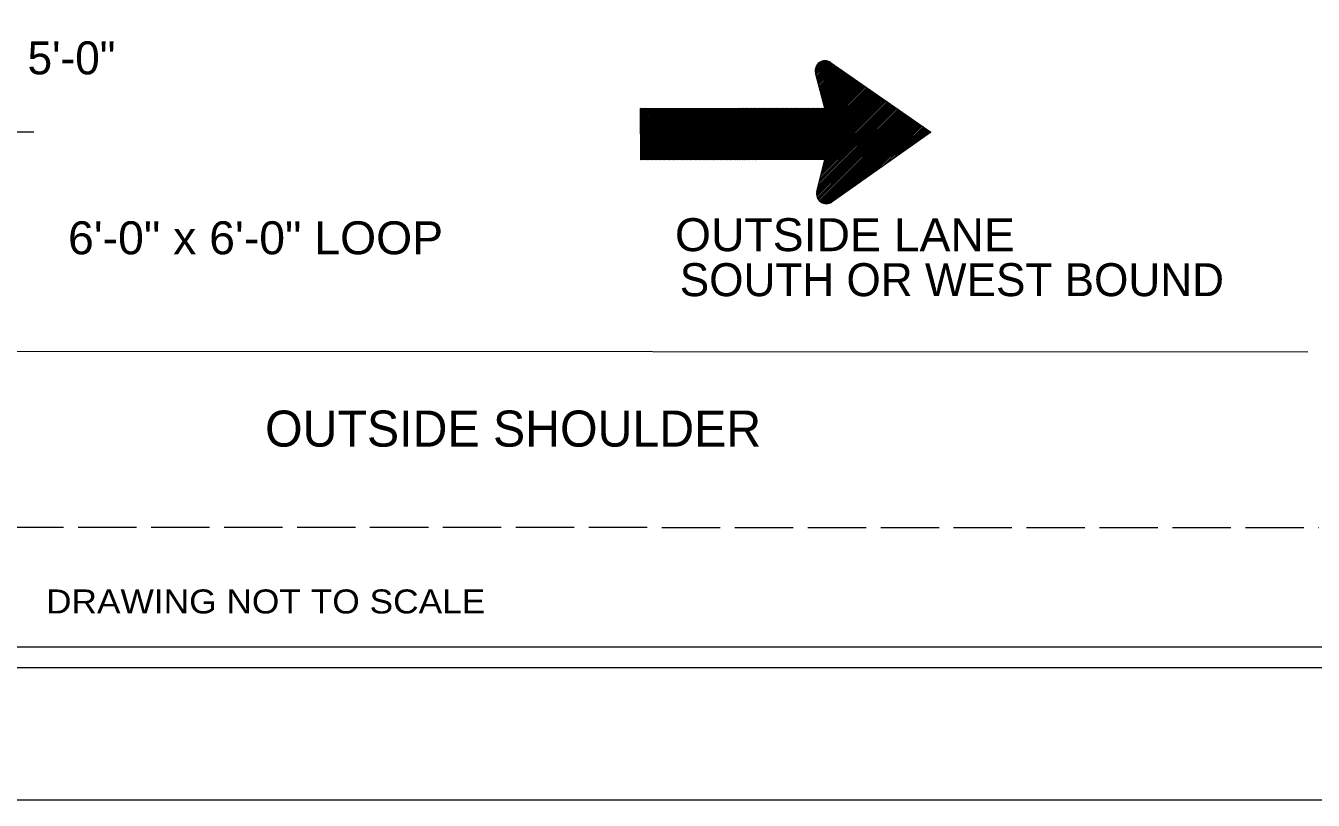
# Model space of a CAD drawing. Extents: x -402 to 1158, y -354 to 209.
# Drawn here: x 676.9 to 915.1, y -352.3 to -208.8 of the extents above; entities that cross this region are included whole.
import ezdxf
from ezdxf.enums import TextEntityAlignment as Align

# ---------------------------------------------------------------- set-up
doc = ezdxf.new("R2010")
doc.units = 0
doc.header["$LTSCALE"] = 1.8
doc.linetypes.add('LONG_DASHED', pattern=[7.5, 6, -1.5])
doc.layers.add('1', color=7, linetype='Continuous', lineweight=13)

msp = doc.modelspace()

# ---------------------------------------------------------------- linework, layer by layer
at = {"layer": '1'}
for p, q in [((824.752, -215.264), (822.956, -217.099)), ((824.479, -215.316), (822.956, -216.824)), ((824.975, -215.316), (822.965, -217.379)), ((825.191, -215.361), (823.034, -217.543)), ((825.365, -215.427), (823.034, -217.76)), ((824.143, -215.427), (823.089, -216.54)), ((825.534, -215.491), (823.093, -217.934)), ((825.701, -215.535), (823.201, -218.156)), ((825.865, -215.632), (823.201, -218.327)), ((825.975, -215.769), (823.247, -218.488)), ((826.148, -215.87), (823.305, -218.655)), ((823.644, -215.71), (823.361, -215.989)), ((826.261, -215.916), (823.363, -218.943)), ((826.483, -216.043), (823.419, -219.043)), ((826.591, -216.153), (823.484, -219.269)), ((826.703, -216.256), (823.526, -219.442)), ((826.809, -216.316), (823.526, -219.606)), ((826.988, -216.426), (823.589, -219.816)), ((827.088, -216.597), (823.657, -220.052)), ((827.266, -216.649), (823.691, -220.207)), ((827.414, -216.7), (823.699, -220.379)), ((825.799, -215.642), (844.362, -228.577)), ((830.205, -218.697), (815.333, -233.636)), ((830.377, -218.816), (815.602, -233.636)), ((830.481, -218.926), (815.826, -233.636)), ((830.609, -218.972), (816.043, -233.636)), ((830.768, -219.099), (816.27, -233.636)), ((827.539, -216.81), (823.809, -220.607)), ((827.657, -216.924), (823.872, -220.772)), ((827.821, -217.026), (823.872, -220.992)), ((827.978, -217.092), (823.98, -221.161)), ((828.101, -217.253), (823.98, -221.381)), ((828.25, -217.364), (824.037, -221.555)), ((828.384, -217.429), (824.155, -221.715)), ((828.532, -217.536), (824.155, -221.886)), ((828.651, -217.581), (824.216, -222.109)), ((828.932, -217.808), (824.259, -222.446)), ((828.812, -217.706), (824.264, -222.267)), ((829.218, -217.98), (824.367, -222.836)), ((829.044, -217.864), (824.373, -222.657)), ((829.368, -218.143), (824.439, -223.046)), ((829.545, -218.202), (824.485, -223.221)), ((829.65, -218.315), (824.536, -223.441)), ((829.822, -218.361), (824.592, -223.603)), ((829.926, -218.475), (824.655, -223.836)), ((830.094, -218.645), (824.708, -223.948)), ((830.878, -219.198), (816.486, -233.636)), ((831.039, -219.305), (816.72, -233.636)), ((831.209, -219.426), (816.995, -233.636)), ((831.32, -219.474), (817.216, -233.634)), ((831.493, -219.582), (817.493, -233.634)), ((831.605, -219.692), (817.715, -233.634)), ((831.767, -219.802), (817.949, -233.634)), ((831.94, -219.926), (818.158, -233.636)), ((832.041, -219.975), (818.438, -233.636)), ((832.159, -220.038), (818.669, -233.634)), ((832.273, -220.14), (818.951, -233.636)), ((832.437, -220.317), (819.154, -233.634)), ((832.603, -220.362), (819.383, -233.634)), ((832.773, -220.474), (819.607, -233.634)), ((832.879, -220.584), (819.827, -233.63)), ((832.994, -220.699), (820.108, -233.63)), ((833.164, -220.806), (820.336, -233.63)), ((833.324, -220.862), (820.552, -233.634)), ((833.433, -220.974), (820.836, -233.634)), ((833.607, -221.089), (821.055, -233.634)), ((833.715, -221.146), (821.282, -233.63)), ((833.892, -221.254), (821.558, -233.63)), ((833.995, -221.361), (821.779, -233.63)), ((834.161, -221.473), (822.007, -233.63)), ((834.269, -221.585), (822.28, -233.63)), ((834.446, -221.644), (822.452, -233.63)), ((834.549, -221.737), (822.716, -233.63)), ((834.723, -221.871), (822.95, -233.63)), ((834.894, -221.981), (823.224, -233.63)), ((835.002, -222.085), (823.444, -233.63)), ((837.611, -223.917), (823.619, -237.966)), ((835.172, -222.148), (823.718, -233.63)), ((837.503, -223.813), (823.728, -237.742)), ((837.399, -223.692), (823.791, -237.359)), ((835.294, -222.249), (823.89, -233.617)), ((837.121, -223.53), (823.899, -236.686)), ((837.231, -223.634), (823.899, -237.073)), ((836.957, -223.418), (824.011, -236.41)), ((836.836, -223.302), (824.111, -236.074)), ((835.383, -222.371), (824.173, -233.617)), ((836.733, -223.191), (824.18, -235.797)), ((836.509, -223.134), (824.285, -235.408)), ((835.558, -222.427), (824.388, -233.617)), ((836.394, -223.023), (824.393, -235.125)), ((836.277, -222.975), (824.455, -234.788)), ((836.053, -222.817), (824.512, -234.454)), ((835.95, -222.739), (824.554, -234.185)), ((835.723, -222.529), (824.671, -233.617)), ((835.834, -222.636), (824.671, -233.789)), ((793.551, -224.171), (790.651, -226.996)), ((792.096, -224.171), (790.651, -225.574)), ((791.882, -224.171), (790.651, -225.337)), ((791.667, -224.171), (790.651, -225.062)), ((790.874, -224.171), (790.651, -224.398)), ((790.702, -224.171), (790.651, -224.181)), ((791.438, -224.181), (790.651, -224.899)), ((796.166, -224.167), (790.659, -229.616)), ((795.666, -224.167), (790.659, -229.124)), ((795.005, -224.167), (790.659, -228.451)), ((794.725, -224.167), (790.659, -228.176)), ((794.28, -224.167), (790.659, -227.732)), ((793.996, -224.167), (790.659, -227.512)), ((793.104, -224.167), (790.659, -226.506)), ((793.821, -224.171), (790.659, -227.237)), ((793.322, -224.171), (790.659, -226.79)), ((792.824, -224.171), (790.659, -226.283)), ((792.598, -224.171), (790.659, -226.063)), ((792.329, -224.171), (790.659, -225.789)), ((791.154, -224.181), (790.659, -224.614)), ((797.663, -224.159), (790.666, -231.078)), ((797.389, -224.159), (790.666, -230.795)), ((796.882, -224.159), (790.666, -230.408)), ((796.611, -224.159), (790.666, -230.13)), ((797.103, -224.167), (790.666, -230.577)), ((796.442, -224.167), (790.666, -229.901)), ((795.945, -224.167), (790.666, -229.41)), ((795.488, -224.167), (790.666, -228.907)), ((795.218, -224.167), (790.666, -228.677)), ((794.55, -224.167), (790.666, -228.019)), ((800.008, -224.156), (790.67, -233.516)), ((799.773, -224.156), (790.67, -233.239)), ((799.285, -224.156), (790.67, -232.742)), ((799.555, -224.159), (790.67, -233.013)), ((799.058, -224.159), (790.67, -232.458)), ((798.776, -224.159), (790.67, -232.297)), ((798.558, -224.159), (790.67, -232.068)), ((798.333, -224.159), (790.67, -231.799)), ((797.889, -224.159), (790.67, -231.294)), ((798.105, -224.167), (790.67, -231.569)), ((800.219, -224.159), (790.673, -233.681)), ((800.504, -224.156), (790.892, -233.687)), ((800.725, -224.156), (791.169, -233.681)), ((800.947, -224.156), (791.452, -233.681)), ((801.169, -224.156), (791.683, -233.681)), ((801.442, -224.156), (791.837, -233.681)), ((801.674, -224.156), (792.111, -233.681)), ((801.9, -224.153), (792.348, -233.681)), ((802.17, -224.153), (792.621, -233.681)), ((802.396, -224.153), (792.84, -233.681)), ((802.627, -224.156), (793.115, -233.681)), ((802.902, -224.153), (793.348, -233.681)), ((803.123, -224.156), (793.575, -233.676)), ((803.346, -224.153), (793.84, -233.676)), ((803.625, -224.156), (794.013, -233.681)), ((803.788, -224.153), (794.294, -233.676)), ((804.062, -224.153), (794.566, -233.676)), ((804.285, -224.153), (794.74, -233.676)), ((804.506, -224.153), (795.022, -233.676)), ((804.785, -224.145), (795.234, -233.676)), ((805.015, -224.153), (795.505, -233.676)), ((805.295, -224.145), (795.68, -233.673)), ((805.514, -224.153), (795.956, -233.673)), ((805.726, -224.153), (796.179, -233.673)), ((805.949, -224.145), (796.417, -233.676)), ((806.236, -224.145), (796.632, -233.676)), ((806.448, -224.145), (796.905, -233.676)), ((806.68, -224.145), (797.124, -233.673)), ((806.964, -224.145), (797.401, -233.673)), ((807.183, -224.145), (797.623, -233.673)), ((807.466, -224.145), (797.907, -233.673)), ((807.627, -224.145), (798.123, -233.673)), ((807.902, -224.145), (798.35, -233.673)), ((808.127, -224.145), (798.576, -233.663)), ((808.404, -224.145), (798.794, -233.673)), ((808.631, -224.145), (799.077, -233.673)), ((808.854, -224.136), (799.304, -233.673)), ((809.065, -224.136), (799.577, -233.663)), ((809.346, -224.136), (799.74, -233.663)), ((809.582, -224.136), (800.021, -233.663)), ((809.791, -224.136), (800.238, -233.663)), ((810.074, -224.136), (800.523, -233.663)), ((810.246, -224.136), (800.742, -233.663)), ((810.457, -224.136), (800.965, -233.663)), ((810.741, -224.136), (801.186, -233.663)), ((811.014, -224.136), (801.46, -233.663)), ((811.248, -224.136), (801.692, -233.663)), ((811.518, -224.136), (801.919, -233.663)), ((811.745, -224.13), (802.187, -233.663)), ((811.969, -224.13), (802.411, -233.663)), ((812.179, -224.136), (802.65, -233.659)), ((812.47, -224.13), (802.857, -233.659)), ((812.688, -224.136), (803.141, -233.659)), ((812.913, -224.13), (803.364, -233.659)), ((813.199, -224.13), (803.639, -233.659)), ((813.412, -224.13), (803.805, -233.659)), ((813.577, -224.13), (804.081, -233.659)), ((813.861, -224.129), (804.243, -233.659)), ((814.135, -224.13), (804.527, -233.659)), ((814.357, -224.129), (804.801, -233.659)), ((814.588, -224.13), (805.034, -233.659)), ((814.805, -224.13), (805.31, -233.659)), ((815.089, -224.13), (805.528, -233.652)), ((815.313, -224.129), (805.753, -233.652)), ((815.586, -224.13), (805.972, -233.659)), ((815.811, -224.129), (806.255, -233.652)), ((816.026, -224.129), (806.468, -233.659)), ((816.253, -224.129), (806.701, -233.652)), ((816.47, -224.129), (806.983, -233.652)), ((816.705, -224.129), (807.201, -233.652)), ((816.976, -224.129), (807.414, -233.652)), ((817.198, -224.129), (807.644, -233.651)), ((817.476, -224.129), (807.923, -233.652)), ((817.693, -224.129), (808.141, -233.651)), ((817.93, -224.126), (808.424, -233.651)), ((818.134, -224.126), (808.584, -233.652)), ((818.415, -224.126), (808.878, -233.652)), ((818.689, -224.126), (809.093, -233.651)), ((818.931, -224.126), (809.365, -233.652)), ((819.136, -224.126), (809.599, -233.651)), ((819.369, -224.126), (809.808, -233.651)), ((819.591, -224.126), (810.041, -233.651)), ((819.812, -224.126), (810.257, -233.651)), ((820.09, -224.126), (810.475, -233.651)), ((820.317, -224.126), (810.759, -233.651)), ((820.533, -224.114), (811.029, -233.639)), ((820.817, -224.114), (811.265, -233.651)), ((821.091, -224.126), (811.537, -233.639)), ((821.26, -224.126), (811.765, -233.651)), ((821.536, -224.114), (811.992, -233.651)), ((821.815, -224.114), (812.202, -233.639)), ((821.99, -224.114), (812.486, -233.639)), ((822.263, -224.112), (812.705, -233.639)), ((822.434, -224.114), (812.93, -233.639)), ((822.702, -224.114), (813.211, -233.639)), ((822.933, -224.114), (813.43, -233.639)), ((823.216, -224.114), (813.595, -233.639)), ((823.433, -224.112), (813.878, -233.639)), ((823.704, -224.112), (814.152, -233.639)), ((823.875, -224.114), (814.376, -233.639)), ((824.157, -224.112), (814.605, -233.636)), ((824.367, -224.112), (814.822, -233.636)), ((824.644, -224.114), (815.113, -233.636)), ((838.349, -224.419), (823.238, -239.581)), ((838.508, -224.484), (823.238, -239.847)), ((838.622, -224.592), (823.238, -240.088)), ((838.791, -224.681), (823.238, -240.3)), ((838.963, -224.805), (823.238, -240.472)), ((838.233, -224.359), (823.288, -239.253)), ((839.067, -224.856), (823.344, -240.694)), ((838.07, -224.2), (823.4, -238.971)), ((839.181, -224.966), (823.4, -240.848)), ((837.958, -224.089), (823.463, -238.627)), ((839.291, -225.137), (823.514, -240.97)), ((837.786, -224.028), (823.57, -238.362)), ((839.471, -225.199), (823.57, -241.08)), ((839.626, -225.352), (823.735, -241.252)), ((839.799, -225.352), (823.856, -241.366)), ((839.899, -225.482), (823.969, -241.525)), ((840.077, -225.575), (824.126, -241.589)), ((840.234, -225.7), (824.3, -241.634)), ((840.359, -225.748), (824.467, -241.746)), ((840.469, -225.909), (824.685, -241.746)), ((840.631, -226.033), (824.853, -241.803)), ((840.737, -226.078), (825.082, -241.803)), ((840.855, -226.193), (825.418, -241.746)), ((841.02, -226.246), (825.747, -241.634)), ((678.377, -228.531), (663.064, -228.531)), ((844.362, -228.577), (826.075, -241.469)), ((841.198, -226.412), (826.348, -241.242)), ((841.351, -226.464), (827.14, -240.689)), ((841.464, -226.529), (827.966, -240.126)), ((841.583, -226.691), (828.746, -239.517)), ((841.75, -226.796), (829.583, -239.011)), ((841.907, -226.865), (830.411, -238.449)), ((842.078, -226.967), (831.195, -237.845)), ((842.186, -227.032), (831.97, -237.29)), ((842.315, -227.145), (832.807, -236.661)), ((842.418, -227.244), (833.631, -236.162)), ((842.584, -227.366), (834.359, -235.55)), ((842.689, -227.466), (835.187, -235.059)), ((842.916, -227.578), (835.968, -234.432)), ((842.973, -227.684), (836.859, -233.878)), ((843.153, -227.75), (837.63, -233.275)), ((843.308, -227.861), (838.424, -232.715)), ((843.471, -227.977), (839.201, -232.156)), ((843.642, -228.079), (840.026, -231.599)), ((843.755, -228.123), (840.863, -231.038)), ((843.862, -228.252), (841.633, -230.421)), ((843.983, -228.358), (842.42, -229.921)), ((844.137, -228.409), (843.255, -229.304)), ((844.253, -228.522), (844.09, -228.749)), ((502.854, -269.042), (914.083, -269.221))]:
    msp.add_line(p, q, dxfattribs=at)
at = {"layer": '1', "linetype": 'LONG_DASHED'}
msp.add_line((524.564, -301.603), (916.143, -301.793), dxfattribs=at)
at = {"layer": '1'}
for points in [[(1158.133, 208.721), (1158.133, -352.279), (432.133, -352.279), (432.133, 208.721)], [(453.225, -327.722), (1135.72, -327.722), (1135.72, 182.359), (453.225, 182.359)], [(1131.309, 176.842), (460.284, 176.842), (460.284, -323.88), (1131.309, -323.88)]]:
    msp.add_lwpolyline(points, close=True, dxfattribs=at)
msp.add_lwpolyline([(823.238, -239.518), (824.725, -233.63), (790.673, -233.681), (790.651, -224.181), (824.707, -224.112), (823.023, -217.588)], dxfattribs=at)
for centre, start, end in [((824.776, -217.129), 55.09209, 194.82067), ((825.001, -239.987), 165.60513, 305.24374)]:
    msp.add_arc(centre, 1.815, start, end, dxfattribs=at)

# ---------------------------------------------------------------- texts
for s, height, p in [('5\'-0"', 6.106, (685.333, -217.844)), ('OUTSIDE SHOULDER', 6.678, (767.052, -286.788))]:
    msp.add_text(s, height=height, dxfattribs=at).set_placement(p, align=Align.CENTER)
for s, height, width, p in [('6\'-0" x 6\'-0" LOOP', 6.106, 1.05, (719.391, -251.168)), ('DRAWING NOT TO SCALE', 4.441, 1.1, (721.262, -317.68))]:
    msp.add_text(s, height=height, dxfattribs=dict(at, width=width)).set_placement(p, align=Align.CENTER)
at = {"layer": '1', "width": 1.05}
msp.add_text('OUTSIDE LANE', height=6.106, dxfattribs=at).set_placement((796.998, -250.591))
at = {"layer": '1'}
msp.add_text('SOUTH OR WEST BOUND', height=6.106, dxfattribs=at).set_placement((797.885, -258.924))

doc.saveas('drawing.dxf')
